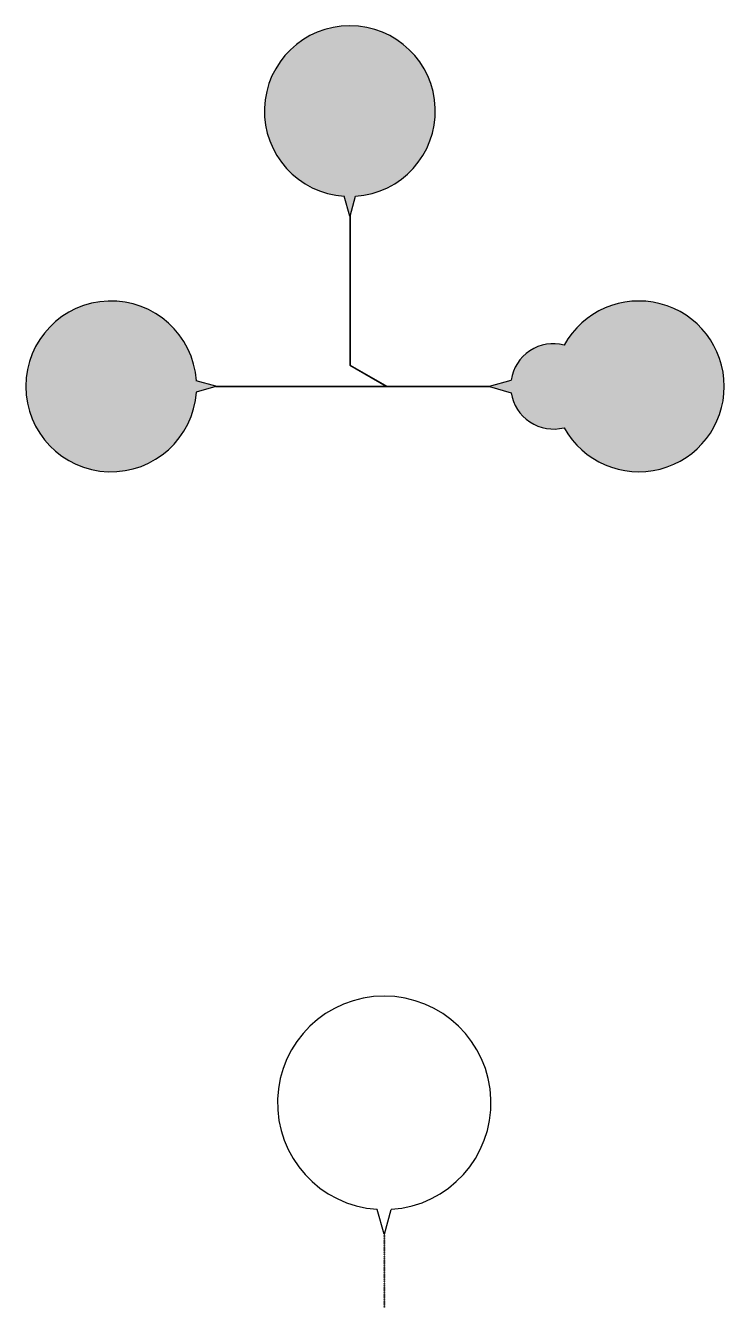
# Model space of a CAD drawing. Header units: inches. Extents: x 741154 to 810950, y 213785 to 295527.
# Drawn here: x 780300 to 786843, y 257087 to 269098 of the extents above; entities that cross this region are included whole.
import ezdxf

# ---------------------------------------------------------------- set-up
doc = ezdxf.new("R2010")
doc.units = ezdxf.units.IN
doc.header["$MEASUREMENT"] = 0

# ---------------------------------------------------------------- blocks, each defined once
blk = doc.blocks.new('*U191')
h = blk.add_hatch(color=256)
h.dxf.hatch_style = 1
edge = h.paths.add_edge_path()
edge.add_line((-1491, -1292), (1072, -1292))
edge.add_line((1072, -1292), (1276, -1350))
edge.add_arc((1671, -1290), 400, 188.5994, 284.4775)
edge.add_arc((2471, -1290), 800, 208.955, 511.045)
edge.add_arc((1671, -1290), 400, 75.5225, 171.4006)
edge.add_line((1276, -1231), (1073, -1289))
edge.add_line((1073, -1289), (112, -1289))
edge.add_line((112, -1289), (-233, -1090))
edge.add_line((-233, -1090), (-233, 306))
edge.add_line((-233, 306), (-182, 492))
edge.add_arc((-235, 1290), 800, 273.7916, 626.2084)
edge.add_line((-288, 492), (-236, 306))
edge.add_line((-236, 306), (-236, -1091))
edge.add_line((-236, -1091), (106, -1289))
edge.add_line((106, -1289), (-1491, -1289))
edge.add_line((-1491, -1289), (-1673, -1237))
edge.add_arc((-2471, -1290), 800, 3.7916, 356.2084)
edge.add_line((-1673, -1343), (-1491, -1292))
for p, q in [((-236, 306), (-288, 492)), ((-233, 306), (-182, 492)), ((-236, 306), (-236, -1091)), ((-233, 306), (-233, -1090)), ((-236, -1091), (106, -1289)), ((-233, -1090), (112, -1289)), ((-1491, -1289), (-1673, -1237)), ((-1491, -1292), (-1673, -1343)), ((-1491, -1289), (106, -1289)), ((-1491, -1292), (1072, -1292)), ((112, -1289), (1073, -1289)), ((1072, -1292), (1276, -1350)), ((1073, -1289), (1276, -1231))]:
    blk.add_line(p, q)
for centre, radius, start, end in [((-235, 1290), 800, 273.7916, 266.2084), ((-2471, -1290), 800, 3.7916, 356.2084), ((2471, -1290), 800, 208.955, 151.045), ((1671, -1290), 400, 75.5225, 171.4006), ((1671, -1290), 400, 188.5994, 284.4775)]:
    blk.add_arc(centre, radius, start, end)
blk = doc.blocks.new('*U192')
at = {"color": 0, "linetype": 'ByBlock', "lineweight": -2, "transparency": 16777216}
blk.add_blockref('*U191', (20000, 0), dxfattribs=at)

msp = doc.modelspace()

# ---------------------------------------------------------------- linework, layer by layer
for p, q in [((783657, 257772), (783592, 258005)), ((783659, 257772), (783724, 258005))]:
    msp.add_line(p, q)
for points in [[(783657, 257761), (783660, 257761), (783660, 257758), (783657, 257758)], [(783657, 257750), (783660, 257750), (783660, 257747), (783657, 257747)], [(783657, 257739), (783660, 257739), (783660, 257736), (783657, 257736)], [(783657, 257728), (783660, 257728), (783660, 257725), (783657, 257725)], [(783657, 257717), (783660, 257717), (783660, 257714), (783657, 257714)], [(783657, 257706), (783660, 257706), (783660, 257703), (783657, 257703)], [(783657, 257695), (783660, 257695), (783660, 257692), (783657, 257692)], [(783657, 257684), (783660, 257684), (783660, 257681), (783657, 257681)], [(783657, 257673), (783660, 257673), (783660, 257670), (783657, 257670)], [(783657, 257662), (783660, 257662), (783660, 257659), (783657, 257659)], [(783657, 257651), (783660, 257651), (783660, 257648), (783657, 257648)], [(783657, 257640), (783660, 257640), (783660, 257637), (783657, 257637)], [(783657, 257629), (783660, 257629), (783660, 257626), (783657, 257626)], [(783657, 257618), (783660, 257618), (783660, 257615), (783657, 257615)], [(783657, 257607), (783660, 257607), (783660, 257604), (783657, 257604)], [(783657, 257596), (783660, 257596), (783660, 257593), (783657, 257593)], [(783657, 257585), (783660, 257585), (783660, 257582), (783657, 257582)], [(783657, 257574), (783660, 257574), (783660, 257571), (783657, 257571)], [(783657, 257563), (783660, 257563), (783660, 257560), (783657, 257560)], [(783657, 257552), (783660, 257552), (783660, 257549), (783657, 257549)], [(783657, 257541), (783660, 257541), (783660, 257538), (783657, 257538)], [(783657, 257530), (783660, 257530), (783660, 257527), (783657, 257527)], [(783657, 257519), (783660, 257519), (783660, 257516), (783657, 257516)], [(783657, 257508), (783660, 257508), (783660, 257505), (783657, 257505)], [(783657, 257497), (783660, 257497), (783660, 257494), (783657, 257494)], [(783657, 257486), (783660, 257486), (783660, 257483), (783657, 257483)], [(783657, 257475), (783660, 257475), (783660, 257472), (783657, 257472)], [(783657, 257464), (783660, 257464), (783660, 257461), (783657, 257461)], [(783657, 257453), (783660, 257453), (783660, 257450), (783657, 257450)], [(783657, 257442), (783660, 257442), (783660, 257439), (783657, 257439)], [(783657, 257431), (783660, 257431), (783660, 257428), (783657, 257428)], [(783657, 257420), (783660, 257420), (783660, 257417), (783657, 257417)], [(783657, 257409), (783660, 257409), (783660, 257406), (783657, 257406)], [(783657, 257398), (783660, 257398), (783660, 257395), (783657, 257395)], [(783657, 257387), (783660, 257387), (783660, 257384), (783657, 257384)], [(783657, 257376), (783660, 257376), (783660, 257373), (783657, 257373)], [(783657, 257365), (783660, 257365), (783660, 257362), (783657, 257362)], [(783657, 257354), (783660, 257354), (783660, 257351), (783657, 257351)], [(783657, 257343), (783660, 257343), (783660, 257340), (783657, 257340)], [(783657, 257332), (783660, 257332), (783660, 257329), (783657, 257329)], [(783657, 257321), (783660, 257321), (783660, 257318), (783657, 257318)], [(783657, 257310), (783660, 257310), (783660, 257307), (783657, 257307)], [(783657, 257299), (783660, 257299), (783660, 257296), (783657, 257296)], [(783657, 257288), (783660, 257288), (783660, 257285), (783657, 257285)], [(783657, 257277), (783660, 257277), (783660, 257274), (783657, 257274)], [(783657, 257266), (783660, 257266), (783660, 257263), (783657, 257263)], [(783657, 257255), (783660, 257255), (783660, 257252), (783657, 257252)], [(783657, 257244), (783660, 257244), (783660, 257241), (783657, 257241)], [(783657, 257233), (783660, 257233), (783660, 257230), (783657, 257230)], [(783657, 257222), (783660, 257222), (783660, 257219), (783657, 257219)], [(783657, 257211), (783660, 257211), (783660, 257208), (783657, 257208)], [(783657, 257200), (783660, 257200), (783660, 257197), (783657, 257197)], [(783657, 257189), (783660, 257189), (783660, 257186), (783657, 257186)], [(783657, 257178), (783660, 257178), (783660, 257175), (783657, 257175)], [(783657, 257167), (783660, 257167), (783660, 257164), (783657, 257164)], [(783657, 257156), (783660, 257156), (783660, 257153), (783657, 257153)], [(783657, 257145), (783660, 257145), (783660, 257142), (783657, 257142)], [(783657, 257134), (783660, 257134), (783660, 257131), (783657, 257131)], [(783657, 257123), (783660, 257123), (783660, 257120), (783657, 257120)], [(783657, 257112), (783660, 257112), (783660, 257109), (783657, 257109)], [(783657, 257101), (783660, 257101), (783660, 257098), (783657, 257098)], [(783657, 257090), (783660, 257090), (783660, 257087), (783657, 257087)]]:
    msp.add_lwpolyline(points, close=True)
for centre, radius, start, end in [((783658, 259003), 1000, 273.7916, 266.2084), ((783658, 257772), 1, 180.4802, 353.647)]:
    msp.add_arc(centre, radius, start, end)

# ---------------------------------------------------------------- block references
msp.add_blockref('*U192', (763571, 267007))

doc.saveas('drawing.dxf')
